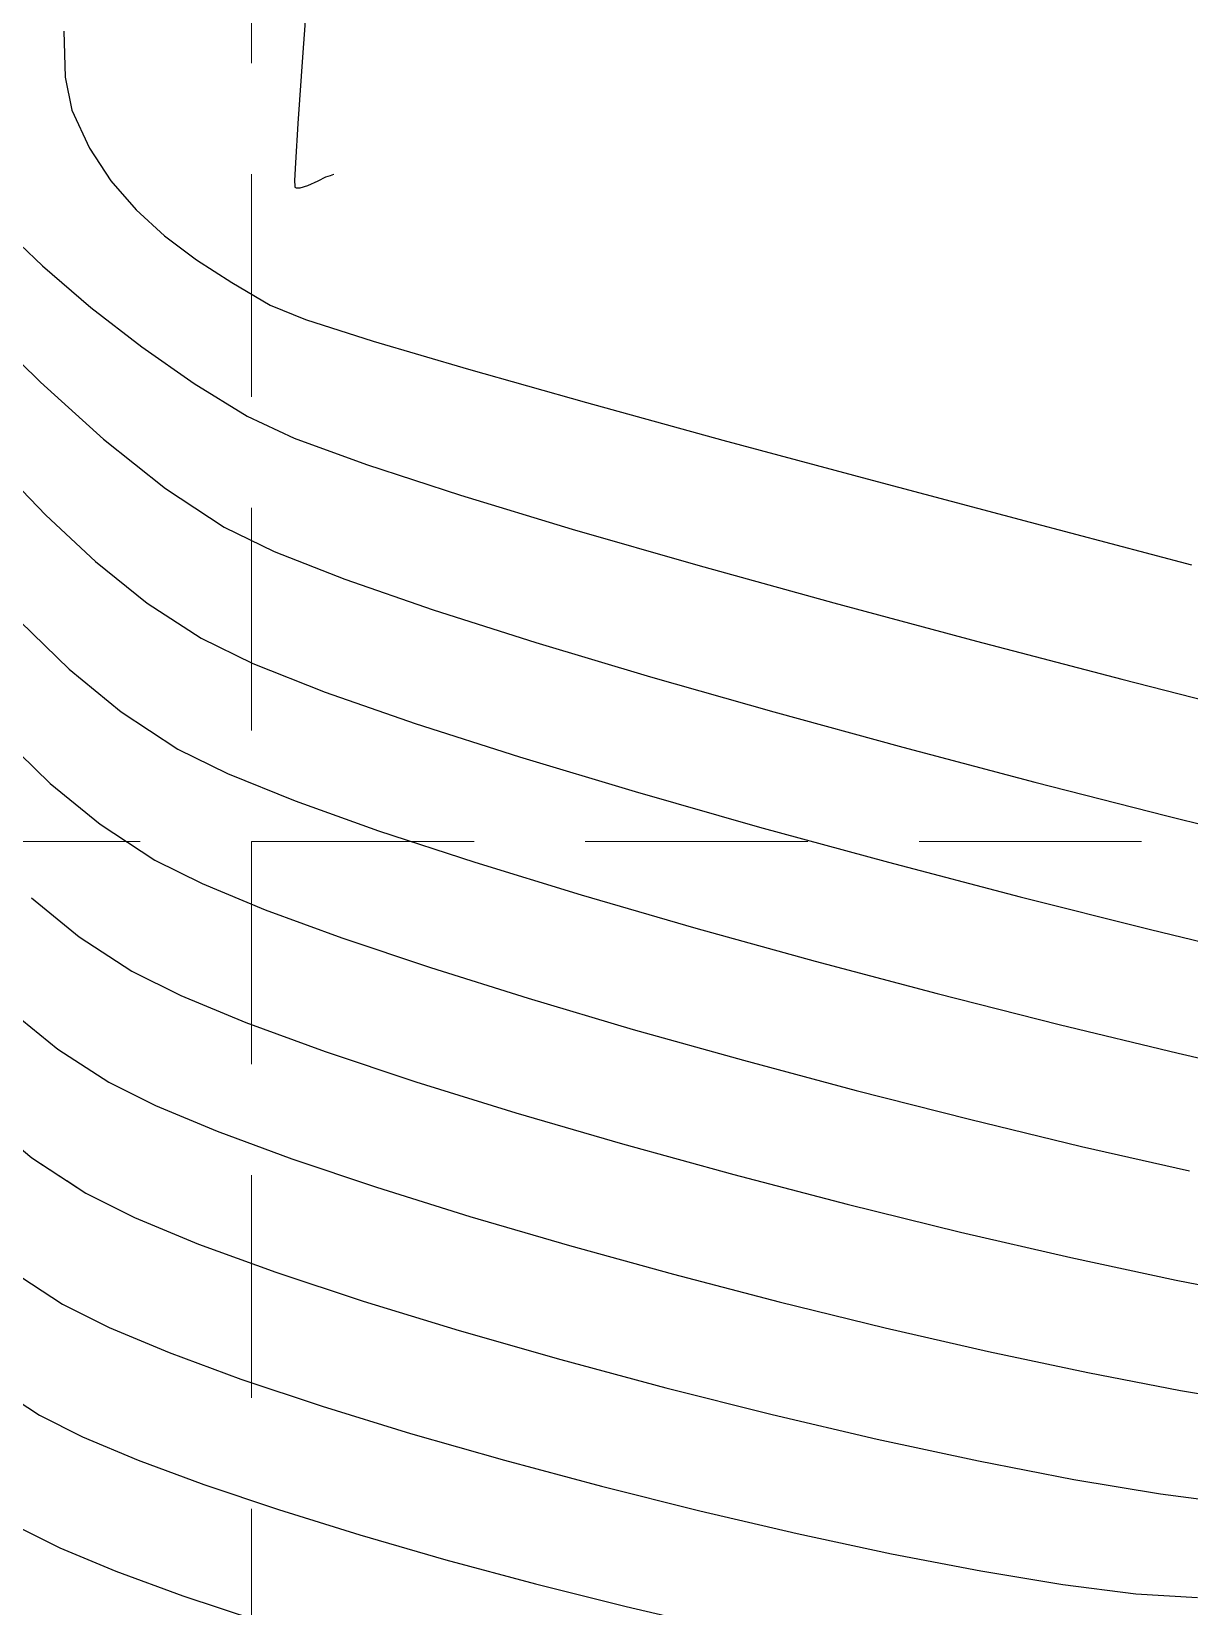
# Model space of a CAD drawing. Header units: inches. Extents: x 2547543 to 2548696, y 7125653 to 7126375.
# Drawn here: x 2548493.63 to 2548514.45, y 7125856.62 to 7125884.94 of the extents above; entities that cross this region are included whole.
import ezdxf

# ---------------------------------------------------------------- set-up
doc = ezdxf.new("R2010")
doc.units = ezdxf.units.IN
doc.header["$MEASUREMENT"] = 0
doc.linetypes.add('DASHED2', pattern=[0.375, 0.25, -0.125])
doc.linetypes.add('HIDDEN', pattern=[0.375, 0.25, -0.125])
for name, color, linetype in [('CONT-MJR', 6, 'Continuous'), ('CONT-MNR', 14, 'Continuous'), ('GRID', 254, 'HIDDEN'), ('V-100YR-LINE', 2, 'DASHED2')]:
    doc.layers.add(name, color=color, linetype=linetype)

msp = doc.modelspace()

# ---------------------------------------------------------------- linework, layer by layer
at = {"layer": 'CONT-MJR', "color": 35}
for points, elevation in [([(2548494.208819585, 7125884.951574956), (2548494.230216239, 7125884.121068871)], 575), ([(2548494.352938856, 7125883.526931678), (2548494.670957818, 7125882.848420527)], 575), ([(2548495.056181338, 7125882.257336462), (2548495.506589726, 7125881.73676629)], 575), ([(2548496.594882341, 7125880.839514876), (2548497.228727187, 7125880.429007252)], 575), ([(2548497.228727187, 7125880.429007252), (2548497.919678137, 7125880.021360765)], 575), ([(2548503.606300038, 7125878.270212996), (2548506.053876671, 7125877.597938191)], 575), ([(2548506.053876671, 7125877.597938191), (2548508.739963714, 7125876.873874649)], 575), ([(2548508.739963714, 7125876.873874649), (2548511.578632142, 7125876.119025577)], 575), ([(2548493.964722562, 7125871.421822757), (2548494.861959548, 7125870.687148932)], 570), ([(2548494.861959548, 7125870.687148932), (2548495.846336083, 7125870.042790929)], 570), ([(2548497.827138308, 7125869.150807665), (2548499.209125133, 7125868.643796537)], 570), ([(2548500.799469533, 7125868.109546313), (2548502.558646832, 7125867.558137419)], 570), ([(2548496.726636111, 7125858.814254882), (2548498.065977308, 7125858.363573737)], 565), ([(2548504.317197944, 7125856.621640515), (2548505.938445814, 7125856.244652564)], 565)]:
    msp.add_lwpolyline(points, dxfattribs=dict(at, elevation=elevation))
at = {"layer": 'CONT-MJR', "color": 35, "extrusion": (0.979326532127807, 0.2022857965120721, 0), "elevation": 3937273.16190854}
msp.add_lwpolyline([(6463043.199365272, 575.0000000000005), (6463042.592685914, 575.0000000000005)], dxfattribs=at)
at = {"layer": 'CONT-MJR', "color": 35, "extrusion": (0.837783120827022, 0.546003152424357, 0), "elevation": 6025840.317890342}
msp.add_lwpolyline([(4578458.247117857, 575.0000000000009), (4578457.541584349, 575.0000000000009)], dxfattribs=at)
at = {"layer": 'CONT-MJR', "color": 35, "extrusion": (0.6727393685069399, 0.7398795456429943, 0), "elevation": 6986767.3994503}
msp.add_lwpolyline([(2908281.482158472, 575), (2908280.788027153, 575)], dxfattribs=at)
at = {"layer": 'CONT-MJR', "color": 35, "extrusion": (-0.5993246692786516, -0.8005060529402854, 0), "elevation": -7231687.623448492}
msp.add_lwpolyline([(-2230629.945304978, 575.0000000000009), (-2230629.227360313, 575.0000000000009)], dxfattribs=at)
at = {"layer": 'CONT-MJR', "color": 35, "extrusion": (0.3731427577215394, 0.927773939254582, 0), "elevation": 7562159.31986971}
msp.add_lwpolyline([(294540.5682414854, 575.0000000000009), (294539.8846215839, 575.0000000000009)], dxfattribs=at)
at = {"layer": 'CONT-MJR', "color": 35, "extrusion": (0.3059245939405551, 0.9520557456484923, 0), "elevation": 7563883.159547444}
msp.add_lwpolyline([(-246330.8170728683, 575), (-246332.0948039773, 575)], dxfattribs=at)
at = {"layer": 'CONT-MJR', "color": 35, "extrusion": (0.2831619780345549, 0.959072100624118, 0), "elevation": 7555870.337348611}
msp.add_lwpolyline([(-426416.9290627097, 575), (-426418.7149229497, 575)], dxfattribs=at)
at = {"layer": 'CONT-MJR', "color": 35, "extrusion": (-0.271732778560579, -0.9623727433046654, 0), "elevation": -7550262.985471549}
msp.add_lwpolyline([(516273.4987188596, 575), (516275.7048673716, 575)], dxfattribs=at)
at = {"layer": 'CONT-MJR', "color": 35, "extrusion": (-0.2545161176867597, -0.9670685321308204, 0), "elevation": -7539847.831445344}
msp.add_lwpolyline([(650935.026535002, 575.0000000000009), (650938.0307903267, 575.0000000000009)], dxfattribs=at)
at = {"layer": 'CONT-MJR', "color": 35, "extrusion": (0.6964356943233718, 0.717619205200309, 0), "elevation": 6888524.349888526}
msp.add_lwpolyline([(3133864.155117064, 570.0000000000009), (3133862.997894217, 570.0000000000009)], dxfattribs=at)
at = {"layer": 'CONT-MJR', "color": 35, "extrusion": (-0.446319517153239, -0.8948736718711192, 0), "elevation": -7514196.926072482}
msp.add_lwpolyline([(-899833.0410361118, 570), (-899832.0948716677, 570)], dxfattribs=at)
at = {"layer": 'CONT-MJR', "color": 35, "extrusion": (0.3826348341545858, 0.9238996610517253, 0), "elevation": 7558732.136560539}
msp.add_lwpolyline([(372050.7095616302, 570.0000000000009), (372049.4820424281, 570.0000000000009)], dxfattribs=at)
at = {"layer": 'CONT-MJR', "color": 35, "extrusion": (-0.3184453674352697, -0.9479412154553762, 0), "elevation": -7566462.350434188}
msp.add_lwpolyline([(146627.5793158887, 570), (146629.2569984007, 570)], dxfattribs=at)
at = {"layer": 'CONT-MJR', "color": 35, "extrusion": (-0.2835915512315839, -0.9589451663521038, 0), "elevation": -7556050.044865464}
msp.add_lwpolyline([(423038.3753673399, 570), (423040.3447036387, 570)], dxfattribs=at)
at = {"layer": 'CONT-MJR', "color": 35, "extrusion": (0.2703382026930859, 0.9627654211513167, 0), "elevation": 7549496.454779673}
msp.add_lwpolyline([(-527217.8800339571, 570.0000000000009), (-527219.9348118196, 570.0000000000009)], dxfattribs=at)
at = {"layer": 'CONT-MJR', "color": 35, "extrusion": (-0.2583124301810422, -0.9660614309731884, 0), "elevation": -7542335.622051632}
msp.add_lwpolyline([(621313.8858297837, 570.0000000000009), (621315.9856216654, 570.0000000000009)], dxfattribs=at)
at = {"layer": 'CONT-MJR', "color": 35, "extrusion": (-0.2467481862913082, -0.9690796316928502, 0), "elevation": -7534371.342328258}
msp.add_lwpolyline([(711413.1468849056, 570.0000000000009), (711415.2512136763, 570.0000000000009)], dxfattribs=at)
at = {"layer": 'CONT-MJR', "color": 35, "extrusion": (-0.2349646928635394, -0.9720039059116701, 0), "elevation": -7525178.97010603}
msp.add_lwpolyline([(802835.3826474401, 570.0000000000009), (802837.4510256255, 570.0000000000009)], dxfattribs=at)
at = {"layer": 'CONT-MJR', "color": 35, "extrusion": (-0.2222286180886558, -0.9749945852682498, 0), "elevation": -7514032.101338468}
msp.add_lwpolyline([(901214.782918212, 570), (901216.7748846856, 570)], dxfattribs=at)
at = {"layer": 'CONT-MJR', "color": 35, "extrusion": (-0.5466219274802713, -0.8373795247065414, 0), "elevation": -7360111.892068248}
msp.add_lwpolyline([(-1761095.889386678, 565), (-1761094.858911904, 565)], dxfattribs=at)
at = {"layer": 'CONT-MJR', "color": 35, "extrusion": (0.4508165881353465, 0.8926166051906079, 0), "elevation": 7509564.287213708}
msp.add_lwpolyline([(937628.0616827412, 565.0000000000009), (937627.1944053588, 565.0000000000009)], dxfattribs=at)
at = {"layer": 'CONT-MJR', "color": 35, "extrusion": (0.3883427590007369, 0.9215150034219168, 0), "elevation": 7556276.004902843}
msp.add_lwpolyline([(418800.044428701, 565.0000000000005), (418798.9640895063, 565.0000000000005)], dxfattribs=at)
at = {"layer": 'CONT-MJR', "color": 35, "extrusion": (-0.3479704544792618, -0.9375055001489304, 0), "elevation": -7567333.39585517}
msp.add_lwpolyline([(-90359.8946879371, 565.0000000000009), (-90358.63181842631, 565.0000000000009)], dxfattribs=at)
at = {"layer": 'CONT-MJR', "color": 35, "extrusion": (-0.2961732232343664, -0.9551342428365588, 0), "elevation": -7560948.219259613}
msp.add_lwpolyline([(323669.3307664702, 565.0000000000009), (323670.8611597558, 565.0000000000009)], dxfattribs=at)
at = {"layer": 'CONT-MJR', "color": 35, "extrusion": (-0.2770147558277889, -0.9608656644160362, 0), "elevation": -7552964.169921786}
msp.add_lwpolyline([(474797.9028667703, 565.0000000000009), (474799.5171575851, 565.0000000000009)], dxfattribs=at)
at = {"layer": 'CONT-MJR', "color": 35, "extrusion": (-0.2597806885420025, -0.9656676415105993, 0), "elevation": -7543261.33516849}
msp.add_lwpolyline([(609844.8679520746, 565.0000000000009), (609846.5326013616, 565.0000000000009)], dxfattribs=at)
at = {"layer": 'CONT-MJR', "color": 35, "extrusion": (-0.2432782653936271, -0.9699565379887225, 0), "elevation": -7531766.928566534}
msp.add_lwpolyline([(738370.704812428, 565.0000000000009), (738372.3862022341, 565.0000000000009)], dxfattribs=at)
at = {"layer": 'CONT-MNR', "color": 35, "extrusion": (0.997420916379454, -0.07177405916325447, 0), "elevation": 2030472.05379527}
msp.add_lwpolyline([(7290424.034428235, 576), (7290422.398403437, 576)], dxfattribs=at)
at = {"layer": 'CONT-MNR', "color": 35, "extrusion": (0.9975950534418663, -0.06931168262508224, 0), "elevation": 2048462.452812704}
msp.add_lwpolyline([(7285387.916082619, 576.0000000000009), (7285386.636061521, 576.0000000000009)], dxfattribs=at)
at = {"layer": 'CONT-MNR', "color": 35}
for points, elevation in [([(2548498.416407057, 7125883.291147699), (2548498.372474216, 7125882.582687389)], 576), ([(2548498.916509481, 7125882.327722195), (2548499.000104277, 7125882.355370589)], 576), ([(2548499.000104277, 7125882.355370589), (2548499.063281397, 7125882.376265979)], 576), ([(2548499.063281397, 7125882.376265979), (2548499.065069183, 7125882.376857277)], 576), ([(2548498.363034604, 7125882.144664251), (2548498.387986754, 7125882.132989981)], 576), ([(2548498.458183052, 7125882.132213158), (2548498.595242235, 7125882.172054427)], 576), ([(2548494.695984683, 7125879.983336361), (2548495.608692123, 7125879.272276702)], 574), ([(2548496.549967986, 7125878.614209726), (2548497.505009727, 7125878.025646797)], 574), ([(2548496.035576774, 7125876.725211572), (2548497.090341316, 7125876.029932831)], 573), ([(2548501.3399711, 7125876.604366323), (2548503.346770071, 7125875.996377231)], 574), ([(2548505.60627287, 7125875.346604099), (2548508.051558241, 7125874.670245182)], 574), ([(2548499.261474974, 7125875.09493963), (2548500.847448449, 7125874.544923319)], 573), ([(2548508.051558241, 7125874.670245182), (2548510.615704928, 7125873.982498734)], 574), ([(2548493.422226097, 7125874.334685057), (2548494.302407505, 7125873.480155554)], 571), ([(2548500.847448449, 7125874.544923319), (2548502.696592086, 7125873.955778561)], 573), ([(2548510.615704928, 7125873.982498734), (2548513.231791674, 7125873.298563013)], 574), ([(2548494.302407505, 7125873.480155554), (2548495.242649901, 7125872.707295856)], 571), ([(2548497.606903418, 7125873.58172611), (2548498.908555689, 7125873.066601635)], 572), ([(2548498.908555689, 7125873.066601635), (2548500.525315155, 7125872.501774093)], 572), ([(2548506.973087041, 7125872.707757794), (2548509.294786954, 7125872.072708827)], 573), ([(2548497.149687316, 7125871.601040992), (2548498.366366443, 7125871.108688075)], 571), ([(2548498.366366443, 7125871.108688075), (2548499.863843381, 7125870.572923785)], 571), ([(2548509.0371337, 7125870.004006362), (2548511.39971069, 7125869.384593311)], 572), ([(2548494.481862982, 7125868.666674178), (2548495.431667672, 7125868.047076962)], 569), ([(2548495.431667672, 7125868.047076962), (2548496.310619773, 7125867.608736081)], 569), ([(2548496.310619773, 7125867.608736081), (2548497.483041399, 7125867.123850972)], 569), ([(2548509.911248029, 7125867.644649027), (2548512.102343506, 7125867.089446876)], 571), ([(2548493.29182787, 7125867.303875036), (2548494.102414144, 7125866.645841811)], 568), ([(2548512.102343506, 7125867.089446876), (2548514.243847351, 7125866.571176813)], 571), ([(2548500.537780402, 7125866.05868682), (2548502.334841367, 7125865.500527147)], 569), ([(2548495.859312, 7125865.628997755), (2548496.968129538, 7125865.166382072)], 568), ([(2548492.798850949, 7125865.387780215), (2548493.633432797, 7125864.691131604)], 567), ([(2548498.305127696, 7125864.673426762), (2548499.831982292, 7125864.160042641)], 568), ([(2548504.254859031, 7125864.940061994), (2548506.25520519, 7125864.388351046)], 569), ([(2548494.60233085, 7125864.055649027), (2548495.479785106, 7125863.6168385)], 567), ([(2548501.510369148, 7125863.636140523), (2548503.301964081, 7125863.111631222)], 568), ([(2548494.187662439, 7125862.05993506), (2548495.023331697, 7125861.639357337)], 566), ([(2548495.023331697, 7125861.639357337), (2548496.104003933, 7125861.18695998)], 566), ([(2548512.61671362, 7125860.826855557), (2548514.28274924, 7125860.506830298)], 568), ([(2548498.850989927, 7125860.224992857), (2548500.442619973, 7125859.734566333)], 566), ([(2548500.442619973, 7125859.734566333), (2548502.129885579, 7125859.250606658)], 566), ([(2548503.875444891, 7125858.782685455), (2548505.641956052, 7125858.340374345)], 566), ([(2548494.13728344, 7125857.67718394), (2548495.146699402, 7125857.256400373)], 564), ([(2548509.088466502, 7125857.570868881), (2548510.693782082, 7125857.262817772)], 566), ([(2548510.693782082, 7125857.262817772), (2548512.170682091, 7125857.018663236)], 566)]:
    msp.add_lwpolyline(points, dxfattribs=dict(at, elevation=elevation))
at = {"layer": 'CONT-MNR', "color": 35, "extrusion": (0.9990457364798144, -0.04367626840179003, 0), "elevation": 2234834.473165016}
msp.add_lwpolyline([(7230391.511827312, 576), (7230391.19161098, 576)], dxfattribs=at)
at = {"layer": 'CONT-MNR', "color": 35, "extrusion": (0.9999658772625807, 0.008261011468183659, 0), "elevation": 2607278.391841786}
msp.add_lwpolyline([(7104585.934001173, 576), (7104585.83169134, 576)], dxfattribs=at)
at = {"layer": 'CONT-MNR', "color": 35, "extrusion": (-0.4162061275656826, 0.9092702895051498, 0), "elevation": 5418652.214131163}
msp.add_lwpolyline([(-5283109.879819483, 576.0000000000009), (-5283110.0876092, 576.0000000000009)], dxfattribs=at)
at = {"layer": 'CONT-MNR', "color": 35, "extrusion": (0.4633162426687784, -0.8861930146865782, 0), "elevation": -5134146.199863318}
msp.add_lwpolyline([(5559998.814202722, 576), (5559998.96352711, 576)], dxfattribs=at)
at = {"layer": 'CONT-MNR', "color": 35, "extrusion": (0.9736639051680842, 0.2279881570889945, 0), "elevation": 4105997.606262119}
msp.add_lwpolyline([(6357186.807842304, 576), (6357186.791608742, 576)], dxfattribs=at)
at = {"layer": 'CONT-MNR', "color": 35, "extrusion": (-0.0110657693442557, -0.9999387725000065, 0), "elevation": -7153646.9283774}
msp.add_lwpolyline([(2469488.9817437, 576), (2469489.051944296, 576)], dxfattribs=at)
at = {"layer": 'CONT-MNR', "color": 35, "extrusion": (-0.6872918249591552, -0.7263814062490269, 0), "elevation": -6927666.239071715}
msp.add_lwpolyline([(-3046382.159065933, 574), (-3046381.042348266, 574)], dxfattribs=at)
at = {"layer": 'CONT-MNR', "color": 35, "extrusion": (0.6519949519208761, 0.7582233065988505, 0), "elevation": 7064613.960170999}
msp.add_lwpolyline([(2713710.848434297, 574), (2713709.701890185, 574)], dxfattribs=at)
at = {"layer": 'CONT-MNR', "color": 35, "extrusion": (-0.7005202642903944, -0.7136325099927244, 0), "elevation": -6870530.199192414}
msp.add_lwpolyline([(-3173135.955041215, 573), (-3173134.366964583, 573)], dxfattribs=at)
at = {"layer": 'CONT-MNR', "color": 35, "extrusion": (-0.5729794863980526, -0.8195697091565939, 0), "elevation": -7300390.507620924}
msp.add_lwpolyline([(-1994312.840760975, 574), (-1994311.69226091, 574)], dxfattribs=at)
at = {"layer": 'CONT-MNR', "color": 35, "extrusion": (-0.6696828905037603, -0.7426471747515968, 0), "elevation": -6998696.323403199}
msp.add_lwpolyline([(-2879447.290993411, 573.0000000000009), (-2879445.760223432, 573.0000000000009)], dxfattribs=at)
at = {"layer": 'CONT-MNR', "color": 35, "extrusion": (0.4194561323259057, 0.9077756072147963, 0), "elevation": 7537681.158363692}
msp.add_lwpolyline([(675529.365968368, 574), (675528.4327422068, 574)], dxfattribs=at)
at = {"layer": 'CONT-MNR', "color": 35, "extrusion": (-0.6236427802784879, -0.7817094617609012, 0), "elevation": -7159716.412595473}
msp.add_lwpolyline([(-2451819.529348991, 573), (-2451818.108562201, 573)], dxfattribs=at)
at = {"layer": 'CONT-MNR', "color": 35, "extrusion": (-0.3454815212027496, -0.9384255529915168, 0), "elevation": -7567564.746913699}
msp.add_lwpolyline([(-70283.06953505194, 574.0000000000005), (-70281.68356731115, 574.0000000000005)], dxfattribs=at)
at = {"layer": 'CONT-MNR', "color": 35, "extrusion": (0.7205521112377447, 0.693400789580477, 0), "elevation": 6777410.862878907}
msp.add_lwpolyline([(3367438.746061658, 572.0000000000009), (3367437.501350781, 572.0000000000009)], dxfattribs=at)
at = {"layer": 'CONT-MNR', "color": 35, "extrusion": (-0.3104490665055929, -0.9505900152567384, 0), "elevation": -7564967.0120445}
msp.add_lwpolyline([(210356.4129151828, 574), (210358.1877853768, 574)], dxfattribs=at)
at = {"layer": 'CONT-MNR', "color": 35, "extrusion": (-0.681984838978232, -0.7313663100005597, 0), "elevation": -6949660.005494365}
msp.add_lwpolyline([(-2995856.995553128, 572), (-2995855.774176044, 572)], dxfattribs=at)
at = {"layer": 'CONT-MNR', "color": 35, "extrusion": (-0.4355411858696453, -0.9001688038425144, 0), "elevation": -7524466.747107282}
msp.add_lwpolyline([(-809534.9190283548, 573), (-809533.9179316242, 573)], dxfattribs=at)
at = {"layer": 'CONT-MNR', "color": 35, "extrusion": (0.2763726697897017, 0.9610505436205282, 0), "elevation": 7552663.67400565}
msp.add_lwpolyline([(-479843.1531229867, 574.0000000000009), (-479845.5041989153, 574.0000000000009)], dxfattribs=at)
at = {"layer": 'CONT-MNR', "color": 35, "extrusion": (0.365687017349601, 0.9307378821891548, 0), "elevation": 7564274.988255}
msp.add_lwpolyline([(233856.5685731485, 573.0000000000009), (233855.204088436, 573.0000000000009)], dxfattribs=at)
at = {"layer": 'CONT-MNR', "color": 35, "extrusion": (-0.6256091642346109, -0.7801366377921701, 0), "elevation": -7153518.17249562}
msp.add_lwpolyline([(-2469838.814053829, 572), (-2469837.623408549, 572)], dxfattribs=at)
at = {"layer": 'CONT-MNR', "color": 35, "extrusion": (-0.5463380014911731, -0.8375647963749616, 0), "elevation": -7360721.815058181}
msp.add_lwpolyline([(-1758605.837462181, 572), (-1758604.679510734, 572)], dxfattribs=at)
at = {"layer": 'CONT-MNR', "color": 35, "extrusion": (-0.4370452436921998, -0.8994395226840022, 0), "elevation": -7523101.09071237}
msp.add_lwpolyline([(-822110.7202760982, 572.0000000000005), (-822109.6849307641, 572.0000000000005)], dxfattribs=at)
at = {"layer": 'CONT-MNR', "color": 35, "extrusion": (-0.2867133331077324, -0.9580164218938287, 0), "elevation": -7557393.972555361}
msp.add_lwpolyline([(398424.3614090718, 573), (398426.5111510293, 573)], dxfattribs=at)
at = {"layer": 'CONT-MNR', "color": 35, "extrusion": (-0.2740114066222009, -0.9617264418954712, 0), "elevation": -7551460.185114021}
msp.add_lwpolyline([(498393.8340728742, 573.0000000000009), (498396.1393093322, 573.0000000000009)], dxfattribs=at)
at = {"layer": 'CONT-MNR', "color": 35, "extrusion": (-0.2476681129808795, -0.9688449338322879, 0), "elevation": -7535051.707468196}
msp.add_lwpolyline([(704262.5402299776, 574), (704265.2249790614, 574)], dxfattribs=at)
at = {"layer": 'CONT-MNR', "color": 35, "extrusion": (0.5489408346598056, 0.8358612086004448, 0), "elevation": 7355213.679080022}
msp.add_lwpolyline([(1781494.197988686, 571.0000000000009), (1781492.979658918, 571.0000000000009)], dxfattribs=at)
at = {"layer": 'CONT-MNR', "color": 35, "extrusion": (0.3052844622325556, 0.9522612021495884, 0), "elevation": 7563709.527274316}
msp.add_lwpolyline([(-251420.0192736071, 572), (-251421.989901091, 572)], dxfattribs=at)
at = {"layer": 'CONT-MNR', "color": 35, "extrusion": (-0.4416503134342107, -0.8971872717796789, 0), "elevation": -7518785.865735858}
msp.add_lwpolyline([(-860665.2117464314, 571), (-860664.2212254438, 571)], dxfattribs=at)
at = {"layer": 'CONT-MNR', "color": 35, "extrusion": (-0.2552172125470945, -0.9668837440042579, 0), "elevation": -7540313.307321982}
msp.add_lwpolyline([(645467.001209328, 573.0000000000009), (645469.4560724727, 573.0000000000009)], dxfattribs=at)
at = {"layer": 'CONT-MNR', "color": 35, "extrusion": (-0.2878285897600736, -0.9576819424614454, 0), "elevation": -7557850.695417901}
msp.add_lwpolyline([(389625.0707504051, 572), (389627.2437371488, 572)], dxfattribs=at)
at = {"layer": 'CONT-MNR', "color": 35, "extrusion": (-0.2743888926283814, -0.9616188099253107, 0), "elevation": -7551653.177802155}
msp.add_lwpolyline([(495429.9198491047, 572.0000000000009), (495432.2390567234, 572.0000000000009)], dxfattribs=at)
at = {"layer": 'CONT-MNR', "color": 35, "extrusion": (0.2475027321958216, 0.9688871954750995, 0), "elevation": 7534929.201761362}
msp.add_lwpolyline([(-705547.6707801886, 573.0000000000009), (-705550.1195780805, 573.0000000000009)], dxfattribs=at)
at = {"layer": 'CONT-MNR', "color": 35, "extrusion": (-0.2633196434215527, -0.9647086427457496, 0), "elevation": -7545460.870862277}
msp.add_lwpolyline([(582184.7366535671, 572), (582187.1457152357, 572)], dxfattribs=at)
at = {"layer": 'CONT-MNR', "color": 35, "extrusion": (-0.2401808425770064, -0.9707281611548103, 0), "elevation": -7529387.746916111}
msp.add_lwpolyline([(762416.6861909102, 573), (762419.0749388279, 573)], dxfattribs=at)
at = {"layer": 'CONT-MNR', "color": 35, "extrusion": (-0.3116161126023484, -0.9502080816150748, 0), "elevation": -7565213.427473712}
msp.add_lwpolyline([(201069.0797769185, 571), (201070.9015634218, 571)], dxfattribs=at)
at = {"layer": 'CONT-MNR', "color": 35, "extrusion": (-0.2932482084731626, -0.9560363425243208, 0), "elevation": -7559934.224100981}
msp.add_lwpolyline([(346811.530879271, 571.0000000000005), (346813.5365321953, 571.0000000000005)], dxfattribs=at)
at = {"layer": 'CONT-MNR', "color": 35, "extrusion": (-0.6319614748734649, -0.7749998027585265, 0), "elevation": -7133097.14262067}
msp.add_lwpolyline([(-2528192.853538457, 569), (-2528191.75157102, 569)], dxfattribs=at)
at = {"layer": 'CONT-MNR', "color": 35, "extrusion": (-0.2788240233571425, -0.9603422119218418, 0), "elevation": -7553857.200723041}
msp.add_lwpolyline([(460571.9194001253, 571), (460574.0610111014, 571)], dxfattribs=at)
at = {"layer": 'CONT-MNR', "color": 35, "extrusion": (-0.2445172690666565, -0.9696449376592363, 0), "elevation": -7532718.222834339}
msp.add_lwpolyline([(728753.0556498729, 572), (728755.4748826402, 572)], dxfattribs=at)
at = {"layer": 'CONT-MNR', "color": 35, "extrusion": (-0.266718037164104, -0.9637746046930931, 0), "elevation": -7547463.808117369}
msp.add_lwpolyline([(555587.2026514784, 571.0000000000009), (555589.4320972995, 571.0000000000009)], dxfattribs=at)
at = {"layer": 'CONT-MNR', "color": 35, "extrusion": (-0.2354168011146909, -0.9718945054649328, 0), "elevation": -7525555.68019267}
msp.add_lwpolyline([(799337.2699379642, 572.0000000000009), (799339.6093915212, 572.0000000000009)], dxfattribs=at)
at = {"layer": 'CONT-MNR', "color": 35, "extrusion": (-0.2559037879935862, -0.9667022557595145, 0), "elevation": -7540765.666353524}
msp.add_lwpolyline([(640111.4879797122, 571.0000000000009), (640113.7570223303, 571.0000000000009)], dxfattribs=at)
at = {"layer": 'CONT-MNR', "color": 35, "extrusion": (-0.343385796920087, -0.9391944391198006, 0), "elevation": -7567692.615790447}
msp.add_lwpolyline([(-53386.89688692382, 569), (-53385.38147873385, 569)], dxfattribs=at)
at = {"layer": 'CONT-MNR', "color": 35, "extrusion": (-0.5449873769913085, -0.8384442491425017, 0), "elevation": -7363539.025514938}
msp.add_lwpolyline([(-1746737.147964462, 568), (-1746736.057152379, 568)], dxfattribs=at)
at = {"layer": 'CONT-MNR', "color": 35, "extrusion": (-0.3167348248003715, -0.948514127864566, 0), "elevation": -7566183.501272573}
msp.add_lwpolyline([(160277.10727259, 569.0000000000009), (160278.8273060718, 569.0000000000009)], dxfattribs=at)
at = {"layer": 'CONT-MNR', "color": 35, "extrusion": (-0.2239558291810806, -0.9745992953905799, 0), "elevation": -7515619.159976842}
msp.add_lwpolyline([(887900.8297648367, 571.0000000000009), (887902.9277693506, 571.0000000000009)], dxfattribs=at)
at = {"layer": 'CONT-MNR', "color": 35, "extrusion": (-0.4482396424510179, -0.8939134314548495, 0), "elevation": -7512243.869269468}
msp.add_lwpolyline([(-915961.7253254014, 568.0000000000009), (-915960.783049887, 568.0000000000009)], dxfattribs=at)
at = {"layer": 'CONT-MNR', "color": 35, "extrusion": (-0.2802119461296508, -0.9599381569904561, 0), "elevation": -7554510.994499763}
msp.add_lwpolyline([(449651.994632645, 569), (449653.9947798951, 569)], dxfattribs=at)
at = {"layer": 'CONT-MNR', "color": 35, "extrusion": (-0.3459383202116598, -0.9382572560919181, 0), "elevation": -7567517.458509863}
msp.add_lwpolyline([(-73964.05323720025, 568.0000000000009), (-73962.62825684575, 568.0000000000009)], dxfattribs=at)
at = {"layer": 'CONT-MNR', "color": 35, "extrusion": (-0.5484412053914912, -0.8361891198937763, 0), "elevation": -7356269.444811897}
msp.add_lwpolyline([(-1777095.172265822, 567), (-1777094.01355898, 567)], dxfattribs=at)
at = {"layer": 'CONT-MNR', "color": 35, "extrusion": (-0.252525363086618, -0.9675902753738133, 0), "elevation": -7538479.553225246}
msp.add_lwpolyline([(666448.3772915262, 569), (666450.4836029452, 569)], dxfattribs=at)
at = {"layer": 'CONT-MNR', "color": 35, "extrusion": (-0.2979673159828212, -0.9545760727181432, 0), "elevation": -7561549.079334911}
msp.add_lwpolyline([(309462.343110417, 568.0000000000009), (309464.101364058, 568.0000000000009)], dxfattribs=at)
at = {"layer": 'CONT-MNR', "color": 35, "extrusion": (-0.2392727894634642, -0.9709523841169415, 0), "elevation": -7528663.188613836}
msp.add_lwpolyline([(769454.8810038497, 569), (769456.9749464155, 569)], dxfattribs=at)
at = {"layer": 'CONT-MNR', "color": 35, "extrusion": (-0.3827701526493101, -0.9238436070249249, 0), "elevation": -7558671.550771182}
msp.add_lwpolyline([(-373156.6478440487, 567.0000000000005), (-373155.4002422658, 567.0000000000005)], dxfattribs=at)
at = {"layer": 'CONT-MNR', "color": 35, "extrusion": (-0.2252710940943405, -0.9742961224214838, 0), "elevation": -7516806.745633425}
msp.add_lwpolyline([(877752.6944889594, 569.0000000000009), (877754.7324344637, 569.0000000000009)], dxfattribs=at)
at = {"layer": 'CONT-MNR', "color": 35, "extrusion": (-0.3427136169783868, -0.9394399271574483, 0), "elevation": -7567724.847250235}
msp.add_lwpolyline([(-47970.83988186345, 567.0000000000009), (-47969.36542881047, 567.0000000000009)], dxfattribs=at)
at = {"layer": 'CONT-MNR', "color": 35, "extrusion": (0.2660801503856456, 0.9639509082784001, 0), "elevation": 7547088.360569379}
msp.add_lwpolyline([(-560581.3443084182, 568.0000000000005), (-560583.2805883845, 568.0000000000005)], dxfattribs=at)
at = {"layer": 'CONT-MNR', "color": 35, "extrusion": (-0.209501870867932, -0.9778082460804043, 0), "elevation": -7501645.597759767}
msp.add_lwpolyline([(999074.7455134245, 569), (999076.6839078679, 569)], dxfattribs=at)
at = {"layer": 'CONT-MNR', "color": 35, "extrusion": (-0.5468048908365049, -0.8372600619623978, 0), "elevation": -7359728.795918957}
msp.add_lwpolyline([(-1762704.932253649, 566.0000000000009), (-1762703.824325719, 566.0000000000009)], dxfattribs=at)
at = {"layer": 'CONT-MNR', "color": 35, "extrusion": (-0.3146360036634533, -0.9492124025731498, 0), "elevation": -7565806.422786262}
msp.add_lwpolyline([(177012.9843666917, 567.0000000000005), (177014.643813685, 567.0000000000005)], dxfattribs=at)
at = {"layer": 'CONT-MNR', "color": 35, "extrusion": (-0.2522059248588671, -0.9676735872524803, 0), "elevation": -7538257.12396614}
msp.add_lwpolyline([(668936.3719299249, 568.0000000000009), (668938.3385419878, 568.0000000000009)], dxfattribs=at)
at = {"layer": 'CONT-MNR', "color": 35, "extrusion": (0.1905066126848597, 0.9816859123586021, 0), "elevation": 7480867.629090166}
msp.add_lwpolyline([(-1144316.5692883, 569.0000000000009), (-1144318.364735816, 569.0000000000009)], dxfattribs=at)
at = {"layer": 'CONT-MNR', "color": 35, "extrusion": (-0.2930362473613281, -0.956101332355724, 0), "elevation": -7559849.016376724}
msp.add_lwpolyline([(348487.9636173823, 567.0000000000009), (348489.7653215185, 567.0000000000009)], dxfattribs=at)
at = {"layer": 'CONT-MNR', "color": 35, "extrusion": (0.2384699854905894, 0.9711498679504201, 0), "elevation": 7528022.482228567}
msp.add_lwpolyline([(-775678.0742414163, 568.0000000000005), (-775680.0319970117, 568.0000000000005)], dxfattribs=at)
at = {"layer": 'CONT-MNR', "color": 35, "extrusion": (0.2750630629840168, 0.9614261861327946, 0), "elevation": 7551988.50332065}
msp.add_lwpolyline([(-490134.58627073, 567.0000000000009), (-490136.4870846153, 567.0000000000009)], dxfattribs=at)
at = {"layer": 'CONT-MNR', "color": 35, "extrusion": (-0.2240269479640933, -0.9745829500796191, 0), "elevation": -7515677.939727793}
msp.add_lwpolyline([(887348.3595897295, 568), (887350.269314751, 568)], dxfattribs=at)
at = {"layer": 'CONT-MNR', "color": 35, "extrusion": (-0.3457029428178361, -0.9383440069223483, 0), "elevation": -7567531.741858421}
msp.add_lwpolyline([(-72065.13658642024, 566.0000000000009), (-72063.76360023115, 566.0000000000009)], dxfattribs=at)
at = {"layer": 'CONT-MNR', "color": 35, "extrusion": (0.2590031648396472, 0.9658764727453748, 0), "elevation": 7542771.926509671}
msp.add_lwpolyline([(-615918.659334532, 567.0000000000009), (-615920.6159089787, 567.0000000000009)], dxfattribs=at)
at = {"layer": 'CONT-MNR', "color": 35, "extrusion": (-0.2078817425681342, -0.9781539659515961, 0), "elevation": -7499978.272327189}
msp.add_lwpolyline([(1011499.534742405, 568.0000000000009), (1011501.357331369, 568.0000000000009)], dxfattribs=at)
at = {"layer": 'CONT-MNR', "color": 35, "extrusion": (-0.3168738911706631, -0.948467678465831, 0), "elevation": -7566200.852228124}
msp.add_lwpolyline([(159168.1934350943, 566.0000000000009), (159169.731339511, 566.0000000000009)], dxfattribs=at)
at = {"layer": 'CONT-MNR', "color": 35, "extrusion": (-0.2436443881165377, -0.9698646359875784, 0), "elevation": -7532049.101867703}
msp.add_lwpolyline([(735528.9712159717, 567), (735530.9401120383, 567)], dxfattribs=at)
at = {"layer": 'CONT-MNR', "color": 35, "extrusion": (-0.1640354156365288, -0.9864544502494533, 0), "elevation": -7447383.408445978}
msp.add_lwpolyline([(1345099.765736448, 568.0000000000005), (1345101.297458908, 568.0000000000005)], dxfattribs=at)
at = {"layer": 'CONT-MNR', "color": 35, "extrusion": (-0.2279421065232961, -0.9736746869841705, 0), "elevation": -7519181.618498022}
msp.add_lwpolyline([(857133.1430119828, 567), (857135.0807768169, 567)], dxfattribs=at)
at = {"layer": 'CONT-MNR', "color": 35, "extrusion": (-0.2107741269747698, -0.977534790888807, 0), "elevation": -7502935.429636486}
msp.add_lwpolyline([(989309.2021013389, 567), (989311.0653382787, 567)], dxfattribs=at)
at = {"layer": 'CONT-MNR', "color": 35, "extrusion": (-0.2589222968789986, -0.9658981541440608, 0), "elevation": -7542718.321922347}
msp.add_lwpolyline([(616549.6586851527, 566), (616551.465872902, 566)], dxfattribs=at)
at = {"layer": 'CONT-MNR', "color": 35, "extrusion": (-0.1906560499830845, -0.9816569006556454, 0), "elevation": -7481037.870130413}
msp.add_lwpolyline([(1143174.890806236, 567), (1143176.636265116, 567)], dxfattribs=at)
at = {"layer": 'CONT-MNR', "color": 35, "extrusion": (-0.1652514194888132, -0.9862514731836564, 0), "elevation": -7449034.130793554}
msp.add_lwpolyline([(1335915.773655113, 567), (1335917.358383836, 567)], dxfattribs=at)
at = {"layer": 'CONT-MNR', "color": 35, "extrusion": (-0.1302868345601113, -0.9914763440144734, 0), "elevation": -7397158.090143142}
msp.add_lwpolyline([(1598385.704261773, 567.0000000000009), (1598387.085915296, 567.0000000000009)], dxfattribs=at)
at = {"layer": 'CONT-MNR', "color": 35, "extrusion": (-0.2265792156898525, -0.9739927407416193, 0), "elevation": -7517972.704613302}
msp.add_lwpolyline([(867654.6011252424, 566), (867656.3979776027, 566)], dxfattribs=at)
at = {"layer": 'CONT-MNR', "color": 35, "extrusion": (0.4489053186408762, 0.8935793277017624, 0), "elevation": 7511551.685228097}
msp.add_lwpolyline([(921554.6050478374, 564.0000000000009), (921553.7333201705, 564.0000000000009)], dxfattribs=at)
at = {"layer": 'CONT-MNR', "color": 35, "extrusion": (-0.2089029545692569, -0.9779363760348805, 0), "elevation": -7501026.407323489}
msp.add_lwpolyline([(1003665.307210441, 566.0000000000009), (1003667.04187267, 566.0000000000009)], dxfattribs=at)
at = {"layer": 'CONT-MNR', "color": 35, "extrusion": (-0.3436577221959546, -0.9390949738844778, 0), "elevation": -7567666.771245986}
msp.add_lwpolyline([(-55576.89019367332, 564), (-55575.60893793032, 564)], dxfattribs=at)
at = {"layer": 'CONT-MNR', "color": 35, "extrusion": (-0.3140003909128857, -0.949422853372803, 0), "elevation": -7565680.161170317}
msp.add_lwpolyline([(182078.8505108878, 564), (182080.2833523434, 564)], dxfattribs=at)
at = {"layer": 'CONT-MNR', "color": 35, "extrusion": (-0.1290920939403116, -0.9916326090251902, 0), "elevation": -7395224.95950321}
msp.add_lwpolyline([(1607295.969287429, 566), (1607297.291493427, 566)], dxfattribs=at)
at = {"layer": 'CONT-MNR', "color": 35, "extrusion": (-0.05729860794308467, -0.9983570851793384, 0), "elevation": -7260175.946984178}
msp.add_lwpolyline([(2136024.813463956, 566.0000000000009), (2136025.923641576, 566.0000000000009)], dxfattribs=at)
at = {"layer": 'GRID', "color": 252, "linetype": 'HIDDEN', "lineweight": 0, "ltscale": 16}
for p, q in [((2548497.583313589, 7126356.376313465), (2548497.583313589, 7125726.296813901)), ((2547561.583313602, 7125870.376313471), (2548677.583313586, 7125870.376313471))]:
    msp.add_line(p, q, dxfattribs=at)
at = {"layer": 'V-100YR-LINE', "color": 5}
msp.add_line((2548493.633432797, 7125864.691131604, 567), (2548494.60233085, 7125864.055649027, 567), dxfattribs=at)

doc.saveas('drawing.dxf')
